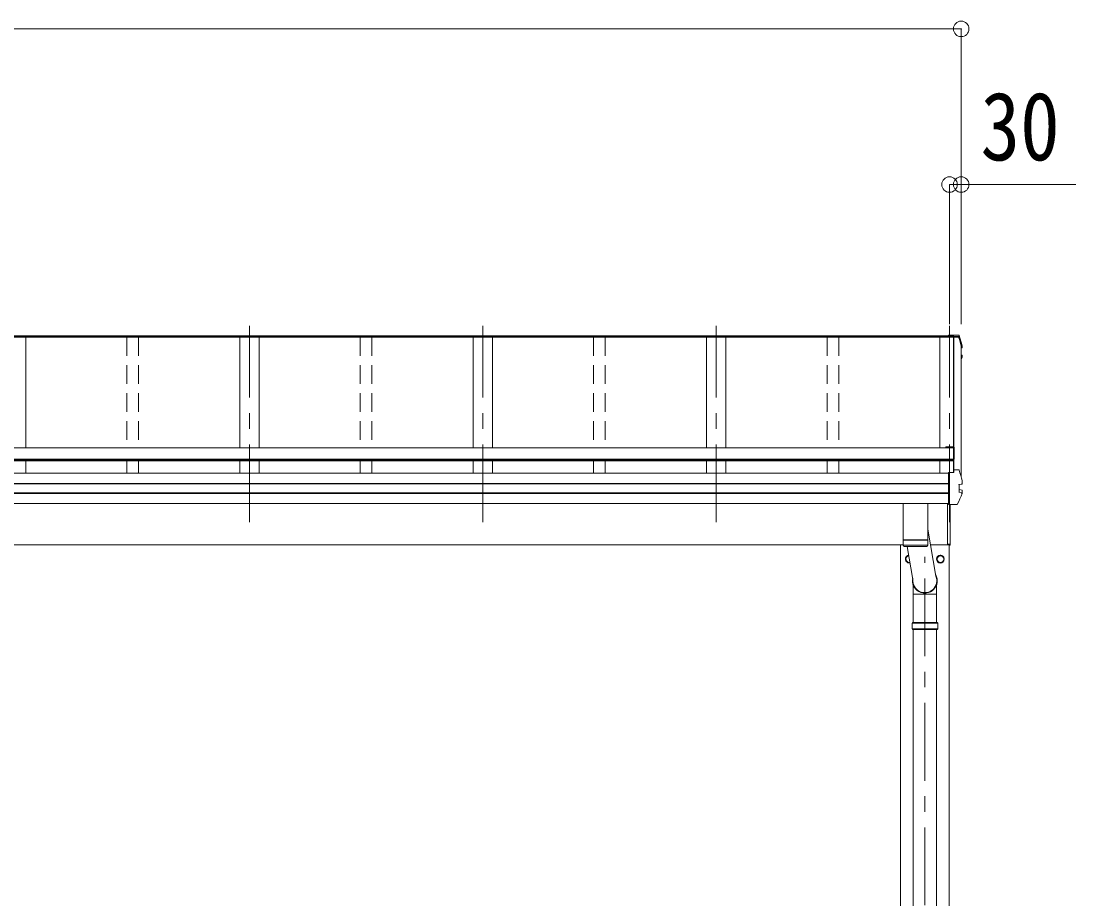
# Model space of a CAD drawing. Units: millimetres at full size, sheet at 1:40; details may follow other scales. Extents: x -11243 to 11243, y -7760 to 7760.
# Drawn here: x -4706 to -1994, y -2789 to -532 of the extents above; entities that cross this region are included whole.
import ezdxf
from ezdxf.enums import TextEntityAlignment as Align

# ---------------------------------------------------------------- set-up
doc = ezdxf.new("R2010")
doc.units = ezdxf.units.MM
doc.header["$LTSCALE"] = 40
doc.header["$PDMODE"] = 32
doc.header["$PDSIZE"] = 40
doc.linetypes.add('CHAIN1', pattern=[8, 5, -1, 1, -1])
doc.linetypes.add('DASHED1', pattern=[1.8, 1.2, -0.6])
doc.layers.add('0-3_ELV2', color=7, linetype='Continuous', lineweight=9)
doc.layers.add('0-6_OTH_LINE', color=6, linetype='Continuous', lineweight=9)
doc.styles.add('ＭＳ ゴシック', font='')
doc.styles.get('ＭＳ ゴシック').set_extended_font_data('MS Gothic')

msp = doc.modelspace()

# ---------------------------------------------------------------- linework, layer by layer
at = {"layer": '0-3_ELV2', "color": 6}
for p, q in [((-2289.29, -552.38), (-2289.29, -1311.38)), ((-2319.29, -952.38), (-2319.29, -1311.38)), ((-2289.29, -952.38), (-2289.29, -1311.38)), ((-1994.41, -952.38), (-2289.29, -952.38))]:
    msp.add_line(p, q, dxfattribs=at)
at = {"layer": '0-3_ELV2', "color": 5, "linetype": 'CHAIN1'}
for p, q in [((-4119.29, -1820.22), (-4119.29, -1316.04)), ((-3519.29, -1820.22), (-3519.29, -1316.04)), ((-2919.29, -1820.22), (-2919.29, -1316.04)), ((-2319.29, -1820.22), (-2319.29, -1316.04)), ((-2382.79, -5044.74), (-2382.79, -1909.18))]:
    msp.add_line(p, q, dxfattribs=at)
at = {"layer": '0-3_ELV2', "color": 4}
for p, q in [((-2319.29, -1343.66), (-8319.29, -1343.66)), ((-2319.29, -1344.56), (-8319.29, -1344.56)), ((-2322.29, -1341.38), (-8316.29, -1341.38)), ((-4694.29, -1344.48), (-4694.29, -1628.74)), ((-4144.29, -1344.48), (-4144.29, -1628.74)), ((-4094.29, -1344.48), (-4094.29, -1628.74)), ((-3544.29, -1344.48), (-3544.29, -1628.74)), ((-3494.29, -1344.48), (-3494.29, -1628.74)), ((-2944.29, -1344.48), (-2944.29, -1628.74)), ((-2894.29, -1344.48), (-2894.29, -1628.74)), ((-2344.29, -1344.48), (-2344.29, -1628.74)), ((-2344.29, -1344.57), (-2295.85, -1344.57)), ((-2297.29, -1339.31), (-2322.29, -1339.31)), ((-2322.29, -1343.66), (-2322.29, -1339.31)), ((-2322.29, -1341.83), (-2308.09, -1341.83)), ((-2319.29, -1344.33), (-2308.47, -1344.33)), ((-2308.99, -1344.57), (-2308.99, -1691.85)), ((-2308.09, -1341.83), (-2308.47, -1344.33)), ((-2308.39, -1344.57), (-2308.39, -1687.9)), ((-2308.09, -1342.92), (-2308.32, -1344.42)), ((-2308.32, -1344.42), (-2308.32, -1344.07)), ((-2308.32, -1344.42), (-2295.9, -1344.42)), ((-2308.09, -1342.92), (-2308.09, -1341.83)), ((-2296.05, -1342.92), (-2308.09, -1342.92)), ((-2297.29, -1339.31), (-2297.29, -1339.3)), ((-2297.29, -1339.31), (-2297.29, -1339.31)), ((-2289.29, -1367.93), (-2289.29, -1704.71)), ((-2289.29, -1370.88), (-2288.6, -1370.75)), ((-2289.29, -1371.23), (-2288.52, -1371.08)), ((-2288.03, -1372.51), (-2289.29, -1372.75)), ((-2286.98, -1371.23), (-2286.98, -1367.18)), ((-2289.29, -1390.64), (-2288.46, -1390.74)), ((-2289.29, -1394.73), (-2287.93, -1394.99)), ((-2289.29, -1396.25), (-2288.45, -1396.42)), ((-2288.45, -1390.74), (-2288.46, -1390.74)), ((-2286.87, -1396.27), (-2286.87, -1392.2)), ((-2329.19, -1626.72), (-2309.19, -1626.72)), ((-2329.19, -1626.72), (-2329.19, -1628.88)), ((-2309.19, -1628.87), (-8329.39, -1628.87)), ((-2329.19, -1628.25), (-2309.19, -1628.25)), ((-2309.19, -1662.76), (-2309.19, -1628.25)), ((-2307.19, -1628.72), (-2307.19, -1658.18)), ((-2309.19, -1657.91), (-8329.39, -1657.91)), ((-2309.19, -1659.65), (-8329.39, -1659.65)), ((-2309.19, -1662.76), (-8329.39, -1662.76)), ((-4694.29, -1662.76), (-4694.29, -1694.39)), ((-4144.29, -1662.76), (-4144.29, -1694.39)), ((-4094.29, -1662.76), (-4094.29, -1694.39)), ((-3544.29, -1662.76), (-3544.29, -1694.39)), ((-3494.29, -1662.76), (-3494.29, -1694.39)), ((-2944.29, -1662.76), (-2944.29, -1694.39)), ((-2894.29, -1662.76), (-2894.29, -1694.39)), ((-2344.29, -1662.76), (-2344.29, -1694.24)), ((-2309.19, -1658.18), (-2307.19, -1658.18)), ((-2322.29, -1694.39), (-8316.29, -1694.39)), ((-2322.29, -1692.52), (-2322.29, -1692.21)), ((-2322.29, -1693.83), (-2322.29, -1692.52)), ((-2322.29, -1773.76), (-2322.29, -1693.83)), ((-2309.04, -1692.21), (-2308.32, -1687.42)), ((-2309.03, -1692.21), (-2308.47, -1688.53)), ((-2308.47, -1692.21), (-2308.47, -1688.53)), ((-2308.32, -1687.08), (-2308.09, -1685.58)), ((-2308.32, -1687.08), (-2308.32, -1687.42)), ((-2296.05, -1685.58), (-2308.09, -1685.58)), ((-2322.29, -1720.91), (-8316.29, -1720.91)), ((-2322.29, -1721.8), (-8316.29, -1721.8)), ((-2294.86, -1723.53), (-2288.6, -1722.75)), ((-2294.86, -1723.53), (-2294.86, -1723.53)), ((-2294.29, -1723.66), (-2294.29, -1742.87)), ((-2288.6, -1722.75), (-2288.6, -1722.75)), ((-2286.98, -1721.28), (-2286.98, -1713.89)), ((-2322.29, -1745.02), (-8316.29, -1745.02)), ((-2322.29, -1746.95), (-8316.29, -1746.95)), ((-2288.46, -1745.04), (-2294.86, -1743.34)), ((-2294.86, -1743.34), (-2294.86, -1743.34)), ((-2287.93, -1737.65), (-2293.89, -1736.5)), ((-2288.46, -1745.04), (-2288.45, -1745.04)), ((-2286.87, -1746.32), (-2286.87, -1738.93)), ((-2322.29, -1771.98), (-8316.29, -1771.98)), ((-2324.29, -1771.98), (-2324.29, -1876.82)), ((-2322.29, -1774.63), (-2322.29, -1773.76)), ((-2322.29, -1774.63), (-2301.64, -1774.63)), ((-2317.79, -1879.22), (-2317.79, -1774.63)), ((-2317.29, -1878.82), (-2317.29, -1774.63)), ((-2438.59, -1878.22), (-8319.29, -1878.22)), ((-2445.29, -4878.22), (-2445.29, -1878.22)), ((-2319.29, -1878.22), (-2368.06, -1878.22)), ((-2319.29, -1876.82), (-2324.29, -1876.82)), ((-2320.29, -1878.22), (-2320.29, -4878.22)), ((-2319.29, -1879.32), (-2319.29, -1876.82)), ((-2317.79, -1879.22), (-2317.79, -1879.22)), ((-2317.79, -1879.22), (-2317.79, -1879.28)), ((-2431.39, -1914.97), (-2431.29, -1914.97)), ((-2431.39, -1915.47), (-2431.29, -1915.47)), ((-2351.39, -1914.97), (-2351.29, -1914.97)), ((-2351.39, -1915.47), (-2351.29, -1915.47))]:
    msp.add_line(p, q, dxfattribs=at)
at = {"layer": '0-3_ELV2', "color": 4, "linetype": 'DASHED1'}
for p, q in [((-4434.29, -1344.48), (-4434.29, -1628.87)), ((-4404.29, -1344.48), (-4404.29, -1628.87)), ((-3834.29, -1344.48), (-3834.29, -1628.87)), ((-3804.29, -1344.48), (-3804.29, -1628.87)), ((-3234.29, -1344.48), (-3234.29, -1628.87)), ((-3204.29, -1344.48), (-3204.29, -1628.87)), ((-2634.29, -1344.48), (-2634.29, -1628.87)), ((-2604.29, -1344.48), (-2604.29, -1628.87)), ((-4434.29, -1662.76), (-4434.29, -1694.39)), ((-4404.29, -1662.76), (-4404.29, -1694.39)), ((-3834.29, -1662.76), (-3834.29, -1694.39)), ((-3804.29, -1662.76), (-3804.29, -1694.39)), ((-3234.29, -1662.76), (-3234.29, -1694.39)), ((-3204.29, -1662.76), (-3204.29, -1694.39)), ((-2634.29, -1662.76), (-2634.29, -1694.39)), ((-2604.29, -1662.76), (-2604.29, -1694.39))]:
    msp.add_line(p, q, dxfattribs=at)
at = {"layer": '0-3_ELV2'}
for p, q in [((-2438.79, -1865.52), (-2438.79, -1771.98)), ((-2374.79, -1771.98), (-2374.79, -1865.52)), ((-2374.79, -1838.34), (-2354.36, -1959.38)), ((-2438.79, -1865.52), (-2374.79, -1865.52)), ((-2438.79, -1866.52), (-2374.79, -1866.52)), ((-2438.56, -1879.58), (-2438.79, -1866.52)), ((-2434.29, -1865.52), (-2434.27, -1866.52)), ((-2379.29, -1865.52), (-2379.31, -1866.52)), ((-2374.79, -1866.52), (-2375.02, -1879.58)), ((-2375.02, -1879.52), (-2438.56, -1879.52)), ((-2435.56, -1882.52), (-2378.02, -1882.52)), ((-2413.43, -1967.99), (-2428.51, -1882.52)), ((-2412.64, -2078.22), (-2412.64, -2004.94)), ((-2385.47, -2005.28), (-2386.61, -2002.16)), ((-2379.88, -2004.65), (-2385.7, -2004.65)), ((-2380.11, -2005.28), (-2385.47, -2005.28)), ((-2380.11, -2005.28), (-2378.97, -2002.16)), ((-2352.64, -2004.94), (-2379.98, -2004.94)), ((-2352.94, -2078.22), (-2352.94, -2004.94)), ((-2352.64, -2004.94), (-2352.64, -1981.14)), ((-2415.79, -2080.22), (-2414.79, -2078.22)), ((-2415.79, -2080.22), (-2349.79, -2080.22)), ((-2415.79, -2094.22), (-2415.79, -2080.22)), ((-2414.79, -2078.22), (-2350.79, -2078.22)), ((-2349.79, -2080.22), (-2350.79, -2078.22)), ((-2349.79, -2094.22), (-2349.79, -2080.22)), ((-2415.79, -2094.22), (-2349.79, -2094.22)), ((-2415.79, -2094.22), (-2414.79, -2096.22)), ((-2350.79, -2096.22), (-2414.79, -2096.22)), ((-2412.64, -3058.22), (-2412.64, -2096.22)), ((-2352.94, -3058.22), (-2352.94, -2096.22)), ((-2349.79, -2094.22), (-2350.79, -2096.22))]:
    msp.add_line(p, q, dxfattribs=at)
at = {"layer": '0-3_ELV2', "color": 4}
for points in [[(-2322.29, -1343.33), (-2319.29, -1343.33), (-2319.29, -1344.33)], [(-2294.43, -1340.58), (-2294.55, -1340.28), (-2294.72, -1340.02), (-2294.94, -1339.79), (-2295.19, -1339.61), (-2295.47, -1339.48), (-2295.74, -1339.4), (-2295.97, -1339.36), (-2296.2, -1339.34), (-2296.46, -1339.32), (-2296.74, -1339.31), (-2297.05, -1339.3), (-2297.37, -1339.3)], [(-2287.01, -1366.87), (-2289.34, -1358.02), (-2291.8, -1349.25), (-2294.42, -1340.59)], [(-2287.01, -1366.88), (-2286.98, -1367.13), (-2286.98, -1367.18)], [(-2289.29, -1402.47), (-2288.37, -1400.23), (-2286.97, -1396.75)], [(-2322.29, -1692.21), (-2308.09, -1692.21), (-2308.09, -1685.58)], [(-2294.86, -1723.53), (-2294.94, -1723.55), (-2295.02, -1723.6), (-2295.08, -1723.68), (-2295.13, -1723.77), (-2295.16, -1723.88), (-2295.17, -1724)], [(-2294.29, -1723.66), (-2294.28, -1723.54), (-2294.24, -1723.45)], [(-2288.6, -1722.75), (-2288.37, -1722.68), (-2288.17, -1722.54), (-2288, -1722.31), (-2287.88, -1722.04), (-2287.81, -1721.73), (-2287.8, -1721.4), (-2287.85, -1721.08)], [(-2288.52, -1722.74), (-2288.24, -1722.66), (-2288, -1722.59), (-2287.76, -1722.49), (-2287.49, -1722.32), (-2287.23, -1722.05), (-2287.05, -1721.7), (-2286.99, -1721.32)], [(-2287.01, -1713.58), (-2286.98, -1713.84), (-2286.98, -1713.89)], [(-2286.98, -1721.32), (-2286.98, -1721.23), (-2287.01, -1720.97)], [(-2286.97, -1746.8), (-2289.82, -1753.62), (-2292.77, -1760.35), (-2295.81, -1767), (-2298.93, -1773.56)], [(-2294.86, -1743.34), (-2294.94, -1743.3), (-2295.02, -1743.24), (-2295.08, -1743.16), (-2295.13, -1743.06), (-2295.16, -1742.94), (-2295.17, -1742.82)], [(-2287.77, -1747.02), (-2287.68, -1746.69), (-2287.65, -1746.33), (-2287.7, -1745.97), (-2287.81, -1745.64), (-2287.99, -1745.36), (-2288.21, -1745.16), (-2288.45, -1745.04)], [(-2286.98, -1746.82), (-2286.91, -1746.66), (-2286.87, -1746.48), (-2286.88, -1746.31)], [(-2301.62, -1774.62), (-2301.24, -1774.62), (-2300.89, -1774.61), (-2300.58, -1774.59), (-2300.3, -1774.56), (-2299.99, -1774.49), (-2299.66, -1774.34), (-2299.35, -1774.13), (-2299.09, -1773.85), (-2298.92, -1773.51)], [(-2317.79, -1879.32), (-2317.79, -1879.32), (-2319.29, -1879.32)], [(-2317.79, -1879.28), (-2317.78, -1879.31), (-2317.79, -1879.32)], [(-2421.17, -1924.1), (-2422.79, -1925.03), (-2431.29, -1920.12), (-2431.29, -1910.31), (-2424.32, -1906.28)]]:
    msp.add_lwpolyline(points, dxfattribs=at)
msp.add_lwpolyline([(-2342.79, -1905.4), (-2334.29, -1910.31), (-2334.29, -1920.12), (-2342.79, -1925.03), (-2351.29, -1920.12), (-2351.29, -1910.31)], close=True, dxfattribs=at)
at = {"layer": '0-3_ELV2'}
msp.add_lwpolyline([(-2385.6, -2004.94), (-2412.94, -2004.94), (-2412.94, -1981.14)], dxfattribs=at)
at = {"layer": '0-3_ELV2', "color": 4}
for radius in [10, 8.5]:
    msp.add_circle((-2342.79, -1915.22), radius, dxfattribs=at)
for centre, radius, start, end in [((-2296.04, -1344.62), 1.7, 17.09071, 90.04324), ((-2772.3, -1490.58), 498.32, 13.87531, 17.05651), ((-2772.3, -1490.58), 499.82, 13.85121, 17.03953), ((-2288.27, -1371.23), 1.3, 280.89642, 13.7954), ((-2751.62, -1211.35), 498.64, 337.99835, 338.21754), ((-2751.62, -1211.7), 498.64, 337.99835, 338.25759), ((-2288.17, -1396.27), 1.3, 338.33785, 79.1132), ((-2288.17, -1392.21), 1.3, 0.0377, 79.0995), ((-2309.19, -1628.72), 2, 0, 90), ((-2296.04, -1687.28), 1.7, 17.09071, 90.04324), ((-2772.3, -1833.24), 499.82, 13.85121, 17.03953), ((-2293.79, -1736.01), 0.499, 180.05239, 259.08482), ((-2288.17, -1738.93), 1.3, 0.0377, 79.0995), ((-2329.94, -1864.15), 12.15, 359.0404, 0.9596), ((-2317.79, -1878.82), 0.5, 270.5, 0), ((-2422.79, -1915.22), 10, 99.72185, 280.27854), ((-2422.79, -1915.22), 8.6, 171.25399, 178.33419), ((-2422.79, -1915.22), 8.6, 181.66581, 188.74601), ((-2422.79, -1915.22), 8.5, 99.67273, 280.32766), ((-2422.79, -1915.22), 8.6, 111.25399, 128.74601), ((-2422.79, -1915.22), 8.6, 231.25399, 248.74601), ((-2342.79, -1915.22), 8.6, 171.25399, 178.33419), ((-2342.79, -1915.22), 8.6, 181.66581, 188.74601), ((-2342.79, -1915.22), 8.6, 111.25399, 128.74601), ((-2342.79, -1915.22), 8.6, 231.25399, 248.74601), ((-2342.79, -1915.22), 8.6, 51.25399, 68.74601), ((-2342.79, -1915.22), 8.6, 291.25399, 308.74601), ((-2342.79, -1915.22), 8.6, 351.25399, 8.74601)]:
    msp.add_arc(centre, radius, start, end, dxfattribs=at)
at = {"layer": '0-3_ELV2'}
for centre, start, end in [((-2435.56, -1879.52), 181, 270), ((-2378.02, -1879.52), 269.95168, 359)]:
    msp.add_arc(centre, 3, start, end, dxfattribs=at)
for major_axis, ratio, start_param, end_param in [((31.85, 0), 0.984694, 2.9335503, 6.7858594), ((30.8, 0), 0.983336, 3.0411421, 6.6778673)]:
    msp.add_ellipse((-2382.79, -1971.03), major_axis=major_axis, ratio=ratio, start_param=start_param, end_param=end_param, dxfattribs=at)
at = {"layer": '0-3_ELV2', "color": 6}
for p in [(-2289.29, -552.38), (-2319.29, -952.38), (-2289.29, -952.38)]:
    msp.add_point(p, dxfattribs=at)
at = {"layer": '0-6_OTH_LINE'}
for p, q in [((-8349.29, -552.38), (-2289.29, -552.38)), ((-2289.29, -952.38), (-2319.29, -952.38))]:
    msp.add_line(p, q, dxfattribs=at)

# ---------------------------------------------------------------- texts
at = {"layer": '0-3_ELV2', "style": 'ＭＳ ゴシック', "width": 0.85}
msp.add_text('30', height=176, dxfattribs=at).set_placement((-2239.6, -943.17), align=Align.BOTTOM_LEFT)

doc.saveas('drawing.dxf')
